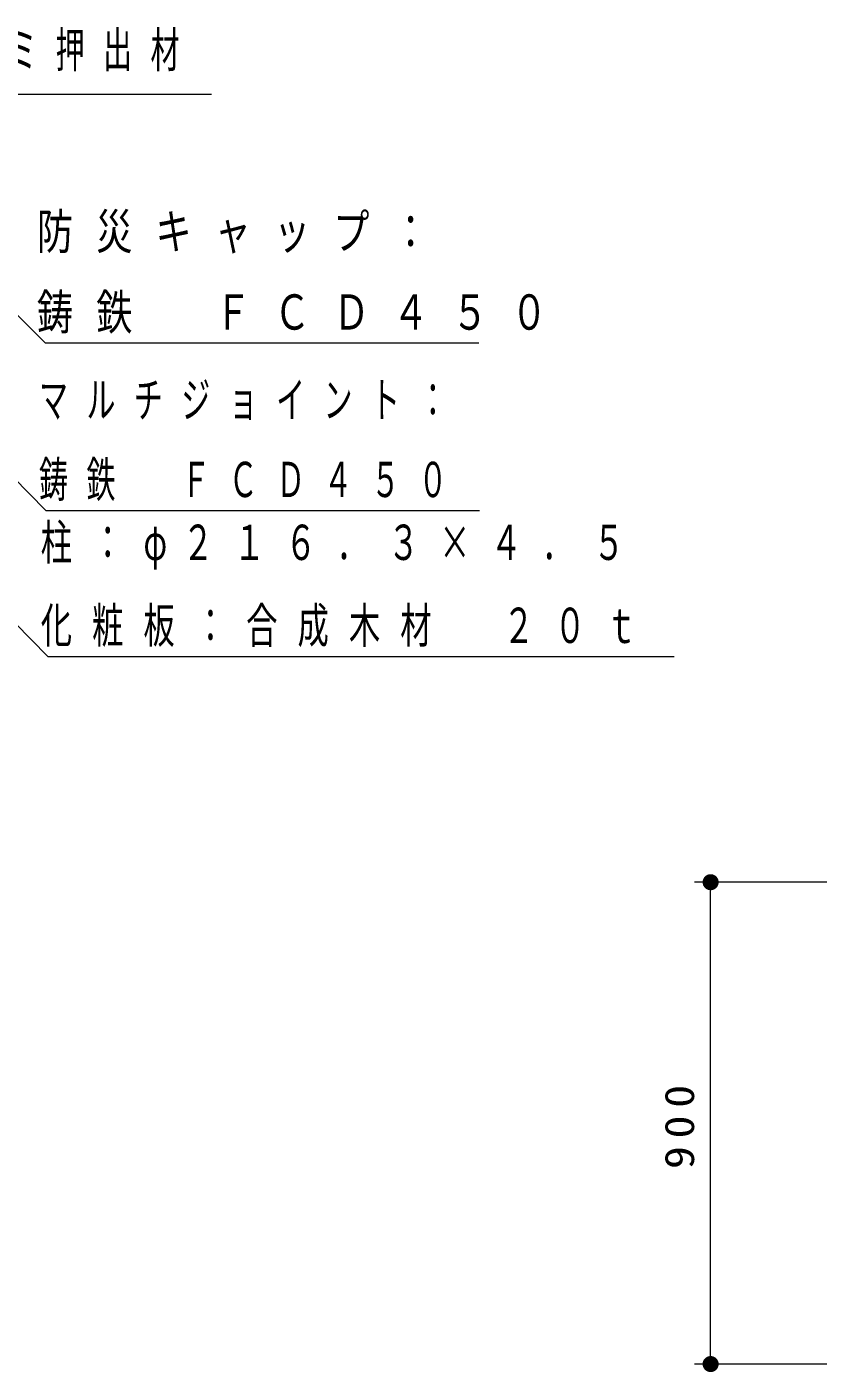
# Model space of a CAD drawing. Units: millimetres on the paper, with parts at other scales. Extents: x -365 to 10, y -38 to 257.
# Drawn here: x -186.6 to -137.3, y 49.1 to 132.9 of the extents above; entities that cross this region are included whole.
import ezdxf

# ---------------------------------------------------------------- set-up
doc = ezdxf.new("R2010")
doc.units = ezdxf.units.MM
doc.layers.add('LY_1', color=7, linetype='Continuous', lineweight=13)
doc.styles.add('ＭＳ ゴシック', font='')
doc.styles.get('ＭＳ ゴシック').set_extended_font_data('MS Gothic')

# ---------------------------------------------------------------- blocks, each defined once
blk = doc.blocks.new('filled_dot')
at = {"color": 0, "linetype": 'Continuous', "lineweight": -2, "const_width": 1.25}
blk.add_lwpolyline([(-0.625, 0, 1), (0.625, 0, 1)], format="xyb", close=True, dxfattribs=at)

msp = doc.modelspace()

# ---------------------------------------------------------------- linework, layer by layer
at = {"layer": 'LY_1'}
for p, q in [((-115.026, 79.618), (-145.026, 79.618)), ((-144.026, 49.618), (-144.026, 79.618)), ((-115.026, 49.618), (-145.026, 49.618))]:
    msp.add_line(p, q, dxfattribs=at)
for points in [[(-209.904, 120.68), (-202.088, 128.673), (-175.088, 128.673)], [(-193.222, 120.962), (-185.452, 113.192), (-158.452, 113.192)], [(-193.627, 111.121), (-185.412, 102.768), (-158.412, 102.768)], [(-193.51, 102.032), (-185.295, 93.68), (-146.295, 93.68)]]:
    msp.add_lwpolyline(points, dxfattribs=at)

# ---------------------------------------------------------------- block references
at = {"layer": 'LY_1', "xscale": 0.4, "yscale": 0.4}
for p, rotation in [((-144.026, 79.618), 270), ((-144.026, 49.618), 90)]:
    msp.add_blockref('filled_dot', p, dxfattribs=dict(at, rotation=rotation))

# ---------------------------------------------------------------- texts
at = {"layer": 'LY_1', "char_height": 2.199, "attachment_point": 4, "style": 'ＭＳ ゴシック'}
for s, insert in [('\\T1.64;\\W0.6;屋根：アルミ押出材', (-202.505, 131.323)), ('\\T1.64;\\W0.75;防災キャップ：', (-185.962, 119.992)), ('\\T1.64;\\W0.75;鋳鉄\u3000ＦＣＤ４５０', (-185.962, 114.992)), ('\\T1.64;\\W0.6;マルチジョイント：', (-185.829, 109.568)), ('\\T1.64;\\W0.6;鋳鉄\u3000ＦＣＤ４５０', (-185.829, 104.568)), ('\\T1.64;\\W0.65;柱：φ２１６．３×４．５', (-185.728, 100.48)), ('\\T1.64;\\W0.65;化粧板：合成木材\u3000２０ｔ\u3000', (-185.728, 95.48))]:
    msp.add_mtext(s, dxfattribs=dict(at, insert=insert))
at = {"layer": 'LY_1', "insert": (-145.026, 64.618), "char_height": 1.833, "attachment_point": 8, "rotation": 90, "style": 'ＭＳ ゴシック'}
msp.add_mtext('\\T1.33;\\W1.15;900', dxfattribs=at)

doc.saveas('drawing.dxf')
